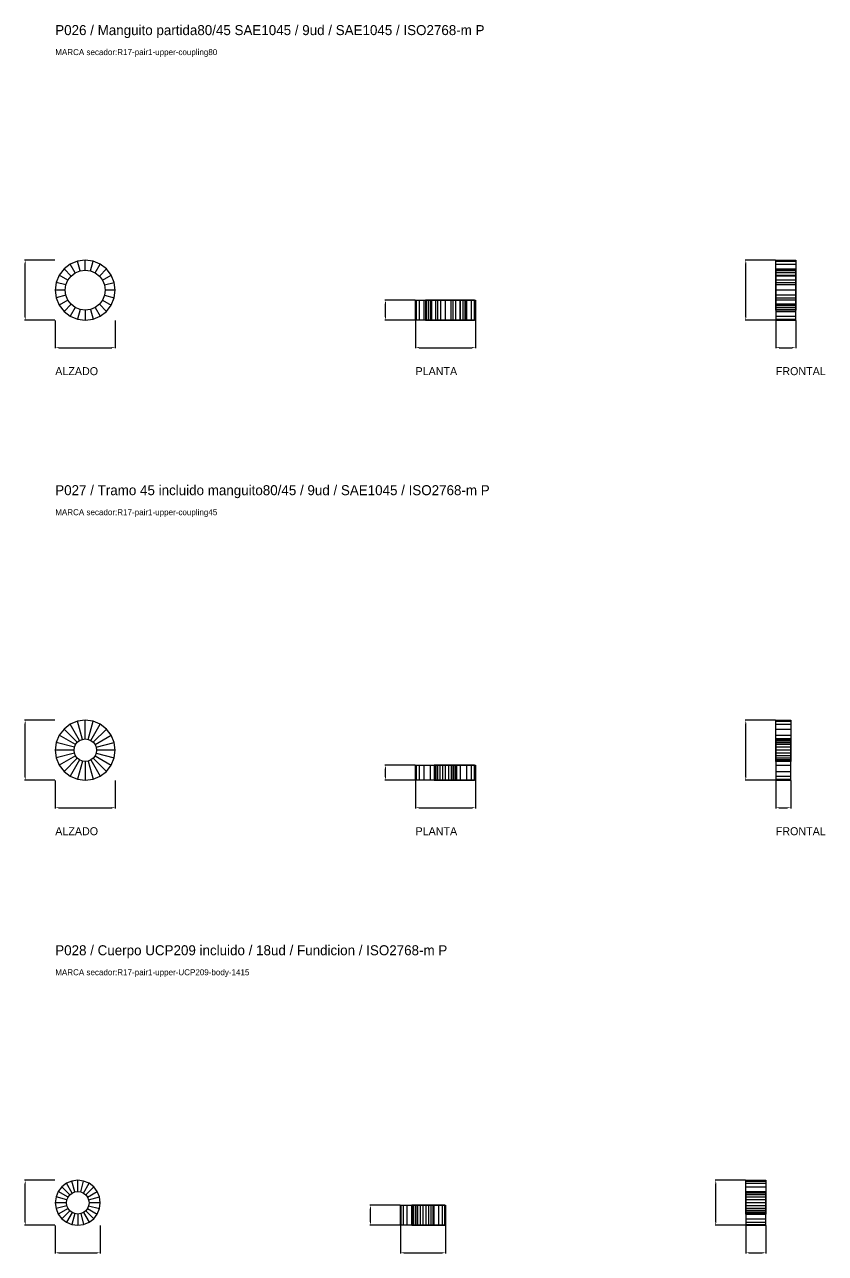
# Model space of a CAD drawing. Header units: millimetres. Extents: x -61 to 13940, y -87340 to 371.
# Drawn here: x -61 to 1539, y -36957 to -34500 of the extents above; entities that cross this region are included whole.
import ezdxf

# ---------------------------------------------------------------- set-up
doc = ezdxf.new("R2010")
doc.units = ezdxf.units.MM
for name, color, linetype in [('R18_COTAS_P', 1, 'Continuous'), ('R18_PIEZAS_P', 3, 'Continuous'), ('R18_TEXTOS', 7, 'Continuous')]:
    doc.layers.add(name, color=color, linetype=linetype)
doc.dimstyles.get("Standard").update_dxf_attribs({"dimtxt": 2.5, "dimasz": 2.5, "dimexe": 1.25, "dimexo": 0.625, "dimtad": 1, "dimcen": 2.5, "dimazin": 3, "dimtfac": 1, "dimtmove": 0, "dimatfit": 3, "dimarcsym": 0})

# ---------------------------------------------------------------- blocks, each defined once
blk = doc.blocks.new('*D157')
at = {"layer": 'Defpoints', "color": 0, "transparency": 16777216}
for p in [(0, -35091), (120, -35091), (120, -35146)]:
    blk.add_point(p, dxfattribs=at)
at = {"layer": 'R18_COTAS_P', "color": 0, "lineweight": -2, "transparency": 16777216}
for p, q in [((0, -35091.6), (0, -35147.2)), ((120, -35091.6), (120, -35147.2)), ((7, -35146), (113, -35146))]:
    blk.add_line(p, q, dxfattribs=at)
at = {"layer": 'R18_COTAS_P', "color": 0, "transparency": 16777216}
for points in [[(7, -35144.8), (7, -35147.1), (0, -35146)], [(113, -35144.8), (113, -35147.1), (120, -35146)]]:
    blk.add_solid(points, dxfattribs=at)
blk = doc.blocks.new('*D158')
at = {"layer": 'Defpoints', "color": 0, "transparency": 16777216}
for p in [(-60, -34971), (0, -34971), (0, -35091)]:
    blk.add_point(p, dxfattribs=at)
at = {"layer": 'R18_COTAS_P', "color": 0, "lineweight": -2, "transparency": 16777216}
for p, q in [((-0.6, -34971), (-61.3, -34971)), ((-60, -35084), (-60, -34978)), ((-0.6, -35091), (-61.3, -35091))]:
    blk.add_line(p, q, dxfattribs=at)
at = {"layer": 'R18_COTAS_P', "color": 0, "transparency": 16777216}
for points in [[(-61.2, -34978), (-58.8, -34978), (-60, -34971)], [(-61.2, -35084), (-58.8, -35084), (-60, -35091)]]:
    blk.add_solid(points, dxfattribs=at)
blk = doc.blocks.new('*D159')
at = {"layer": 'Defpoints', "color": 0, "transparency": 16777216}
for p in [(720, -35091), (840, -35091), (840, -35146)]:
    blk.add_point(p, dxfattribs=at)
at = {"layer": 'R18_COTAS_P', "color": 0, "lineweight": -2, "transparency": 16777216}
for p, q in [((720, -35091.6), (720, -35147.2)), ((840, -35091.6), (840, -35147.2)), ((727, -35146), (833, -35146))]:
    blk.add_line(p, q, dxfattribs=at)
at = {"layer": 'R18_COTAS_P', "color": 0, "transparency": 16777216}
for points in [[(727, -35144.8), (727, -35147.1), (720, -35146)], [(833, -35144.8), (833, -35147.1), (840, -35146)]]:
    blk.add_solid(points, dxfattribs=at)
blk = doc.blocks.new('*D160')
at = {"layer": 'Defpoints', "color": 0, "transparency": 16777216}
for p in [(660, -35051), (720, -35051), (720, -35091)]:
    blk.add_point(p, dxfattribs=at)
at = {"layer": 'R18_COTAS_P', "color": 0, "lineweight": -2, "transparency": 16777216}
for p, q in [((719.4, -35051), (658.8, -35051)), ((660, -35084), (660, -35058)), ((719.4, -35091), (658.8, -35091))]:
    blk.add_line(p, q, dxfattribs=at)
at = {"layer": 'R18_COTAS_P', "color": 0, "transparency": 16777216}
for points in [[(658.8, -35058), (661.2, -35058), (660, -35051)], [(658.8, -35084), (661.2, -35084), (660, -35091)]]:
    blk.add_solid(points, dxfattribs=at)
blk = doc.blocks.new('*D161')
at = {"layer": 'Defpoints', "color": 0, "transparency": 16777216}
for p in [(1440, -35091), (1480, -35091), (1480, -35146)]:
    blk.add_point(p, dxfattribs=at)
at = {"layer": 'R18_COTAS_P', "color": 0, "lineweight": -2, "transparency": 16777216}
for p, q in [((1440, -35091.6), (1440, -35147.2)), ((1480, -35091.6), (1480, -35147.2)), ((1447, -35146), (1473, -35146))]:
    blk.add_line(p, q, dxfattribs=at)
at = {"layer": 'R18_COTAS_P', "color": 0, "transparency": 16777216}
for points in [[(1447, -35144.8), (1447, -35147.1), (1440, -35146)], [(1473, -35144.8), (1473, -35147.1), (1480, -35146)]]:
    blk.add_solid(points, dxfattribs=at)
blk = doc.blocks.new('*D162')
at = {"layer": 'Defpoints', "color": 0, "transparency": 16777216}
for p in [(1380, -34971), (1440, -34971), (1440, -35091)]:
    blk.add_point(p, dxfattribs=at)
at = {"layer": 'R18_COTAS_P', "color": 0, "lineweight": -2, "transparency": 16777216}
for p, q in [((1439.4, -34971), (1378.8, -34971)), ((1380, -35084), (1380, -34978)), ((1439.4, -35091), (1378.8, -35091))]:
    blk.add_line(p, q, dxfattribs=at)
at = {"layer": 'R18_COTAS_P', "color": 0, "transparency": 16777216}
for points in [[(1378.8, -34978), (1381.2, -34978), (1380, -34971)], [(1378.8, -35084), (1381.2, -35084), (1380, -35091)]]:
    blk.add_solid(points, dxfattribs=at)
blk = doc.blocks.new('*D163')
at = {"layer": 'Defpoints', "color": 0, "transparency": 16777216}
for p in [(0, -36011), (120, -36011), (120, -36066)]:
    blk.add_point(p, dxfattribs=at)
at = {"layer": 'R18_COTAS_P', "color": 0, "lineweight": -2, "transparency": 16777216}
for p, q in [((0, -36011.6), (0, -36067.2)), ((120, -36011.6), (120, -36067.2)), ((7, -36066), (113, -36066))]:
    blk.add_line(p, q, dxfattribs=at)
at = {"layer": 'R18_COTAS_P', "color": 0, "transparency": 16777216}
for points in [[(7, -36064.8), (7, -36067.1), (0, -36066)], [(113, -36064.8), (113, -36067.1), (120, -36066)]]:
    blk.add_solid(points, dxfattribs=at)
blk = doc.blocks.new('*D164')
at = {"layer": 'Defpoints', "color": 0, "transparency": 16777216}
for p in [(-60, -35891), (0, -35891), (0, -36011)]:
    blk.add_point(p, dxfattribs=at)
at = {"layer": 'R18_COTAS_P', "color": 0, "lineweight": -2, "transparency": 16777216}
for p, q in [((-0.6, -35891), (-61.3, -35891)), ((-60, -36004), (-60, -35898)), ((-0.6, -36011), (-61.3, -36011))]:
    blk.add_line(p, q, dxfattribs=at)
at = {"layer": 'R18_COTAS_P', "color": 0, "transparency": 16777216}
for points in [[(-61.2, -35898), (-58.8, -35898), (-60, -35891)], [(-61.2, -36004), (-58.8, -36004), (-60, -36011)]]:
    blk.add_solid(points, dxfattribs=at)
blk = doc.blocks.new('*D165')
at = {"layer": 'Defpoints', "color": 0, "transparency": 16777216}
for p in [(720, -36011), (840, -36011), (840, -36066)]:
    blk.add_point(p, dxfattribs=at)
at = {"layer": 'R18_COTAS_P', "color": 0, "lineweight": -2, "transparency": 16777216}
for p, q in [((720, -36011.6), (720, -36067.2)), ((840, -36011.6), (840, -36067.2)), ((727, -36066), (833, -36066))]:
    blk.add_line(p, q, dxfattribs=at)
at = {"layer": 'R18_COTAS_P', "color": 0, "transparency": 16777216}
for points in [[(727, -36064.8), (727, -36067.1), (720, -36066)], [(833, -36064.8), (833, -36067.1), (840, -36066)]]:
    blk.add_solid(points, dxfattribs=at)
blk = doc.blocks.new('*D166')
at = {"layer": 'Defpoints', "color": 0, "transparency": 16777216}
for p in [(660, -35981), (720, -35981), (720, -36011)]:
    blk.add_point(p, dxfattribs=at)
at = {"layer": 'R18_COTAS_P', "color": 0, "lineweight": -2, "transparency": 16777216}
for p, q in [((719.4, -35981), (658.8, -35981)), ((660, -36004), (660, -35988)), ((719.4, -36011), (658.8, -36011))]:
    blk.add_line(p, q, dxfattribs=at)
at = {"layer": 'R18_COTAS_P', "color": 0, "transparency": 16777216}
for points in [[(658.8, -35988), (661.2, -35988), (660, -35981)], [(658.8, -36004), (661.2, -36004), (660, -36011)]]:
    blk.add_solid(points, dxfattribs=at)
blk = doc.blocks.new('*D167')
at = {"layer": 'Defpoints', "color": 0, "transparency": 16777216}
for p in [(1440, -36011), (1470, -36011), (1470, -36066)]:
    blk.add_point(p, dxfattribs=at)
at = {"layer": 'R18_COTAS_P', "color": 0, "lineweight": -2, "transparency": 16777216}
for p, q in [((1440, -36011.6), (1440, -36067.2)), ((1470, -36011.6), (1470, -36067.2)), ((1447, -36066), (1463, -36066))]:
    blk.add_line(p, q, dxfattribs=at)
at = {"layer": 'R18_COTAS_P', "color": 0, "transparency": 16777216}
for points in [[(1447, -36064.8), (1447, -36067.1), (1440, -36066)], [(1463, -36064.8), (1463, -36067.1), (1470, -36066)]]:
    blk.add_solid(points, dxfattribs=at)
blk = doc.blocks.new('*D168')
at = {"layer": 'Defpoints', "color": 0, "transparency": 16777216}
for p in [(1380, -35891), (1440, -35891), (1440, -36011)]:
    blk.add_point(p, dxfattribs=at)
at = {"layer": 'R18_COTAS_P', "color": 0, "lineweight": -2, "transparency": 16777216}
for p, q in [((1439.4, -35891), (1378.8, -35891)), ((1380, -36004), (1380, -35898)), ((1439.4, -36011), (1378.8, -36011))]:
    blk.add_line(p, q, dxfattribs=at)
at = {"layer": 'R18_COTAS_P', "color": 0, "transparency": 16777216}
for points in [[(1378.8, -35898), (1381.2, -35898), (1380, -35891)], [(1378.8, -36004), (1381.2, -36004), (1380, -36011)]]:
    blk.add_solid(points, dxfattribs=at)
blk = doc.blocks.new('*D169')
at = {"layer": 'Defpoints', "color": 0, "transparency": 16777216}
for p in [(0, -36901), (90, -36901), (90, -36956)]:
    blk.add_point(p, dxfattribs=at)
at = {"layer": 'R18_COTAS_P', "color": 0, "lineweight": -2, "transparency": 16777216}
for p, q in [((0, -36901.6), (0, -36957.2)), ((90, -36901.6), (90, -36957.2)), ((7, -36956), (83, -36956))]:
    blk.add_line(p, q, dxfattribs=at)
at = {"layer": 'R18_COTAS_P', "color": 0, "transparency": 16777216}
for points in [[(7, -36954.8), (7, -36957.1), (0, -36956)], [(83, -36954.8), (83, -36957.1), (90, -36956)]]:
    blk.add_solid(points, dxfattribs=at)
blk = doc.blocks.new('*D170')
at = {"layer": 'Defpoints', "color": 0, "transparency": 16777216}
for p in [(-60, -36811), (0, -36811), (0, -36901)]:
    blk.add_point(p, dxfattribs=at)
at = {"layer": 'R18_COTAS_P', "color": 0, "lineweight": -2, "transparency": 16777216}
for p, q in [((-0.6, -36811), (-61.3, -36811)), ((-60, -36894), (-60, -36818)), ((-0.6, -36901), (-61.3, -36901))]:
    blk.add_line(p, q, dxfattribs=at)
at = {"layer": 'R18_COTAS_P', "color": 0, "transparency": 16777216}
for points in [[(-61.2, -36818), (-58.8, -36818), (-60, -36811)], [(-61.2, -36894), (-58.8, -36894), (-60, -36901)]]:
    blk.add_solid(points, dxfattribs=at)
blk = doc.blocks.new('*D171')
at = {"layer": 'Defpoints', "color": 0, "transparency": 16777216}
for p in [(690, -36901), (780, -36901), (780, -36956)]:
    blk.add_point(p, dxfattribs=at)
at = {"layer": 'R18_COTAS_P', "color": 0, "lineweight": -2, "transparency": 16777216}
for p, q in [((690, -36901.6), (690, -36957.2)), ((780, -36901.6), (780, -36957.2)), ((697, -36956), (773, -36956))]:
    blk.add_line(p, q, dxfattribs=at)
at = {"layer": 'R18_COTAS_P', "color": 0, "transparency": 16777216}
for points in [[(697, -36954.8), (697, -36957.1), (690, -36956)], [(773, -36954.8), (773, -36957.1), (780, -36956)]]:
    blk.add_solid(points, dxfattribs=at)
blk = doc.blocks.new('*D172')
at = {"layer": 'Defpoints', "color": 0, "transparency": 16777216}
for p in [(630, -36861), (690, -36861), (690, -36901)]:
    blk.add_point(p, dxfattribs=at)
at = {"layer": 'R18_COTAS_P', "color": 0, "lineweight": -2, "transparency": 16777216}
for p, q in [((689.4, -36861), (628.8, -36861)), ((630, -36894), (630, -36868)), ((689.4, -36901), (628.8, -36901))]:
    blk.add_line(p, q, dxfattribs=at)
at = {"layer": 'R18_COTAS_P', "color": 0, "transparency": 16777216}
for points in [[(628.8, -36868), (631.2, -36868), (630, -36861)], [(628.8, -36894), (631.2, -36894), (630, -36901)]]:
    blk.add_solid(points, dxfattribs=at)
blk = doc.blocks.new('*D173')
at = {"layer": 'Defpoints', "color": 0, "transparency": 16777216}
for p in [(1380, -36901), (1420, -36901), (1420, -36956)]:
    blk.add_point(p, dxfattribs=at)
at = {"layer": 'R18_COTAS_P', "color": 0, "lineweight": -2, "transparency": 16777216}
for p, q in [((1380, -36901.6), (1380, -36957.2)), ((1420, -36901.6), (1420, -36957.2)), ((1387, -36956), (1413, -36956))]:
    blk.add_line(p, q, dxfattribs=at)
at = {"layer": 'R18_COTAS_P', "color": 0, "transparency": 16777216}
for points in [[(1387, -36954.8), (1387, -36957.1), (1380, -36956)], [(1413, -36954.8), (1413, -36957.1), (1420, -36956)]]:
    blk.add_solid(points, dxfattribs=at)
blk = doc.blocks.new('*D174')
at = {"layer": 'Defpoints', "color": 0, "transparency": 16777216}
for p in [(1320, -36811), (1380, -36811), (1380, -36901)]:
    blk.add_point(p, dxfattribs=at)
at = {"layer": 'R18_COTAS_P', "color": 0, "lineweight": -2, "transparency": 16777216}
for p, q in [((1379.4, -36811), (1318.8, -36811)), ((1320, -36894), (1320, -36818)), ((1379.4, -36901), (1318.8, -36901))]:
    blk.add_line(p, q, dxfattribs=at)
at = {"layer": 'R18_COTAS_P', "color": 0, "transparency": 16777216}
for points in [[(1318.8, -36818), (1321.2, -36818), (1320, -36811)], [(1318.8, -36894), (1321.2, -36894), (1320, -36901)]]:
    blk.add_solid(points, dxfattribs=at)

msp = doc.modelspace()

# ---------------------------------------------------------------- linework, layer by layer
at = {"layer": 'R18_PIEZAS_P'}
for p, q in [((17.574, -34988.54), (8.038, -35000.967)), ((30, -34979.005), (17.574, -34988.54)), ((31.716, -35002.682), (17.574, -34988.54)), ((44.471, -34973.011), (30, -34979.005)), ((40, -34996.326), (30, -34979.005)), ((60, -34970.967), (44.471, -34973.011)), ((49.647, -34992.33), (44.471, -34973.011)), ((49.647, -34992.33), (60, -34990.967)), ((75.529, -34973.011), (60, -34970.967)), ((60, -34990.967), (60, -34970.967)), ((60, -34990.967), (70.353, -34992.33)), ((70.353, -34992.33), (75.529, -34973.011)), ((90, -34979.005), (75.529, -34973.011)), ((80, -34996.326), (90, -34979.005)), ((88.284, -35002.682), (102.426, -34988.54)), ((102.426, -34988.54), (90, -34979.005)), ((111.962, -35000.967), (102.426, -34988.54)), ((1440, -34973.011), (1440, -34970.967)), ((1440, -34970.967), (1480, -34970.967)), ((1440, -34990.967), (1440, -34970.967)), ((1440, -34979.005), (1440, -34973.011)), ((1440, -34973.011), (1480, -34973.011)), ((1440, -34992.33), (1440, -34973.011)), ((1440, -34988.54), (1440, -34979.005)), ((1440, -34979.005), (1480, -34979.005)), ((1440, -34996.326), (1440, -34979.005)), ((1440, -35000.967), (1440, -34988.54)), ((1440, -34988.54), (1480, -34988.54)), ((1440, -35002.682), (1440, -34988.54)), ((1440, -34990.967), (1440, -34992.33)), ((1480, -34990.967), (1440, -34990.967)), ((1480, -34970.967), (1480, -34973.011)), ((1480, -34970.967), (1480, -34990.967)), ((1480, -34973.011), (1480, -34979.005)), ((1480, -34973.011), (1480, -34992.33)), ((1480, -34979.005), (1480, -34988.54)), ((1480, -34979.005), (1480, -34996.326)), ((1480, -34988.54), (1480, -35000.967)), ((1480, -34988.54), (1480, -35002.682)), ((1480, -34992.33), (1480, -34990.967)), ((2.044, -35015.437), (0, -35030.967)), ((8.038, -35000.967), (2.044, -35015.437)), ((21.363, -35020.614), (2.044, -35015.437)), ((25.359, -35010.967), (8.038, -35000.967)), ((21.363, -35020.614), (25.359, -35010.967)), ((25.359, -35010.967), (31.716, -35002.682)), ((31.716, -35002.682), (40, -34996.326)), ((40, -34996.326), (49.647, -34992.33)), ((70.353, -34992.33), (80, -34996.326)), ((80, -34996.326), (88.284, -35002.682)), ((88.284, -35002.682), (94.641, -35010.967)), ((94.641, -35010.967), (111.962, -35000.967)), ((94.641, -35010.967), (98.637, -35020.614)), ((98.637, -35020.614), (117.956, -35015.437)), ((117.956, -35015.437), (111.962, -35000.967)), ((120, -35030.967), (117.956, -35015.437)), ((1440, -34992.33), (1440, -34996.326)), ((1480, -34992.33), (1440, -34992.33)), ((1440, -34996.326), (1440, -35002.682)), ((1480, -34996.326), (1440, -34996.326)), ((1440, -35015.437), (1440, -35000.967)), ((1440, -35000.967), (1480, -35000.967)), ((1440, -35010.967), (1440, -35000.967)), ((1440, -35002.682), (1440, -35010.967)), ((1480, -35002.682), (1440, -35002.682)), ((1440, -35010.967), (1440, -35020.614)), ((1480, -35010.967), (1440, -35010.967)), ((1440, -35030.967), (1440, -35015.437)), ((1440, -35015.437), (1480, -35015.437)), ((1440, -35020.614), (1440, -35015.437)), ((1480, -34996.326), (1480, -34992.33)), ((1480, -35002.682), (1480, -34996.326)), ((1480, -35000.967), (1480, -35015.437)), ((1480, -35000.967), (1480, -35010.967)), ((1480, -35010.967), (1480, -35002.682)), ((1480, -35020.614), (1480, -35010.967)), ((1480, -35015.437), (1480, -35030.967)), ((1480, -35015.437), (1480, -35020.614)), ((20, -35030.967), (0, -35030.967)), ((0, -35030.967), (2.044, -35046.496)), ((20, -35030.967), (21.363, -35020.614)), ((21.363, -35041.319), (20, -35030.967)), ((98.637, -35020.614), (100, -35030.967)), ((100, -35030.967), (98.637, -35041.319)), ((120, -35030.967), (100, -35030.967)), ((117.956, -35046.496), (120, -35030.967)), ((1440, -35020.614), (1440, -35030.967)), ((1480, -35020.614), (1440, -35020.614)), ((1480, -35030.967), (1440, -35030.967)), ((1440, -35030.967), (1440, -35046.496)), ((1440, -35041.319), (1440, -35030.967)), ((1480, -35030.967), (1480, -35020.614)), ((1480, -35046.496), (1480, -35030.967)), ((1480, -35030.967), (1480, -35041.319)), ((21.363, -35041.319), (2.044, -35046.496)), ((2.044, -35046.496), (8.038, -35060.967)), ((25.359, -35050.967), (8.038, -35060.967)), ((8.038, -35060.967), (17.574, -35073.393)), ((31.716, -35059.251), (17.574, -35073.393)), ((25.359, -35050.967), (21.363, -35041.319)), ((31.716, -35059.251), (25.359, -35050.967)), ((40, -35065.608), (30, -35082.928)), ((40, -35065.608), (31.716, -35059.251)), ((49.647, -35069.604), (40, -35065.608)), ((80, -35065.608), (70.353, -35069.604)), ((88.284, -35059.251), (80, -35065.608)), ((80, -35065.608), (90, -35082.928)), ((94.641, -35050.967), (88.284, -35059.251)), ((88.284, -35059.251), (102.426, -35073.393)), ((98.637, -35041.319), (94.641, -35050.967)), ((94.641, -35050.967), (111.962, -35060.967)), ((98.637, -35041.319), (117.956, -35046.496)), ((102.426, -35073.393), (111.962, -35060.967)), ((111.962, -35060.967), (117.956, -35046.496)), ((720, -35090.967), (720, -35050.967)), ((720, -35050.967), (722.044, -35050.967)), ((720, -35050.967), (740, -35050.967)), ((722.044, -35090.967), (722.044, -35050.967)), ((722.044, -35050.967), (728.038, -35050.967)), ((722.044, -35050.967), (741.363, -35050.967)), ((728.038, -35090.967), (728.038, -35050.967)), ((728.038, -35050.967), (737.574, -35050.967)), ((728.038, -35050.967), (745.359, -35050.967)), ((737.574, -35090.967), (737.574, -35050.967)), ((737.574, -35050.967), (750, -35050.967)), ((737.574, -35050.967), (751.716, -35050.967)), ((741.363, -35050.967), (740, -35050.967)), ((740, -35050.967), (740, -35090.967)), ((745.359, -35050.967), (741.363, -35050.967)), ((741.363, -35050.967), (741.363, -35090.967)), ((751.716, -35050.967), (745.359, -35050.967)), ((745.359, -35050.967), (745.359, -35090.967)), ((750, -35090.967), (750, -35050.967)), ((750, -35050.967), (764.471, -35050.967)), ((750, -35050.967), (760, -35050.967)), ((760, -35050.967), (751.716, -35050.967)), ((751.716, -35050.967), (751.716, -35090.967)), ((769.647, -35050.967), (760, -35050.967)), ((760, -35050.967), (760, -35090.967)), ((764.471, -35090.967), (764.471, -35050.967)), ((764.471, -35050.967), (780, -35050.967)), ((764.471, -35050.967), (769.647, -35050.967)), ((780, -35050.967), (769.647, -35050.967)), ((769.647, -35050.967), (769.647, -35090.967)), ((780, -35090.967), (780, -35050.967)), ((780, -35050.967), (795.529, -35050.967)), ((790.353, -35050.967), (780, -35050.967)), ((800, -35050.967), (790.353, -35050.967)), ((790.353, -35050.967), (790.353, -35090.967)), ((795.529, -35050.967), (790.353, -35050.967)), ((795.529, -35090.967), (795.529, -35050.967)), ((795.529, -35050.967), (810, -35050.967)), ((808.284, -35050.967), (800, -35050.967)), ((800, -35050.967), (800, -35090.967)), ((810, -35050.967), (800, -35050.967)), ((814.641, -35050.967), (808.284, -35050.967)), ((808.284, -35050.967), (808.284, -35090.967)), ((822.426, -35050.967), (808.284, -35050.967)), ((810, -35090.967), (810, -35050.967)), ((810, -35050.967), (822.426, -35050.967)), ((818.637, -35050.967), (814.641, -35050.967)), ((814.641, -35050.967), (814.641, -35090.967)), ((831.962, -35050.967), (814.641, -35050.967)), ((820, -35050.967), (818.637, -35050.967)), ((818.637, -35050.967), (818.637, -35090.967)), ((837.956, -35050.967), (818.637, -35050.967)), ((820, -35090.967), (820, -35050.967)), ((820, -35050.967), (840, -35050.967)), ((822.426, -35090.967), (822.426, -35050.967)), ((822.426, -35050.967), (831.962, -35050.967)), ((831.962, -35090.967), (831.962, -35050.967)), ((831.962, -35050.967), (837.956, -35050.967)), ((837.956, -35090.967), (837.956, -35050.967)), ((837.956, -35050.967), (840, -35050.967)), ((840, -35050.967), (840, -35090.967)), ((1480, -35041.319), (1440, -35041.319)), ((1440, -35041.319), (1440, -35046.496)), ((1440, -35050.967), (1440, -35041.319)), ((1440, -35046.496), (1480, -35046.496)), ((1440, -35046.496), (1440, -35060.967)), ((1480, -35050.967), (1440, -35050.967)), ((1440, -35050.967), (1440, -35060.967)), ((1440, -35059.251), (1440, -35050.967)), ((1480, -35059.251), (1440, -35059.251)), ((1440, -35059.251), (1440, -35073.393)), ((1440, -35065.608), (1440, -35059.251)), ((1440, -35060.967), (1480, -35060.967)), ((1440, -35060.967), (1440, -35073.393)), ((1480, -35065.608), (1440, -35065.608)), ((1440, -35065.608), (1440, -35082.928)), ((1440, -35069.604), (1440, -35065.608)), ((1480, -35046.496), (1480, -35041.319)), ((1480, -35041.319), (1480, -35050.967)), ((1480, -35060.967), (1480, -35046.496)), ((1480, -35060.967), (1480, -35050.967)), ((1480, -35050.967), (1480, -35059.251)), ((1480, -35073.393), (1480, -35059.251)), ((1480, -35059.251), (1480, -35065.608)), ((1480, -35073.393), (1480, -35060.967)), ((1480, -35082.928), (1480, -35065.608)), ((1480, -35065.608), (1480, -35069.604)), ((17.574, -35073.393), (30, -35082.928)), ((30, -35082.928), (44.471, -35088.922)), ((49.647, -35069.604), (44.471, -35088.922)), ((44.471, -35088.922), (60, -35090.967)), ((60, -35070.967), (49.647, -35069.604)), ((70.353, -35069.604), (60, -35070.967)), ((60, -35070.967), (60, -35090.967)), ((60, -35090.967), (75.529, -35088.922)), ((70.353, -35069.604), (75.529, -35088.922)), ((75.529, -35088.922), (90, -35082.928)), ((90, -35082.928), (102.426, -35073.393)), ((1480, -35069.604), (1440, -35069.604)), ((1440, -35069.604), (1440, -35088.922)), ((1440, -35070.967), (1440, -35069.604)), ((1480, -35070.967), (1440, -35070.967)), ((1440, -35070.967), (1440, -35090.967)), ((1440, -35073.393), (1480, -35073.393)), ((1440, -35073.393), (1440, -35082.928)), ((1440, -35082.928), (1480, -35082.928)), ((1440, -35082.928), (1440, -35088.922)), ((1440, -35088.922), (1480, -35088.922)), ((1440, -35088.922), (1440, -35090.967)), ((1480, -35088.922), (1480, -35069.604)), ((1480, -35069.604), (1480, -35070.967)), ((1480, -35090.967), (1480, -35070.967)), ((1480, -35082.928), (1480, -35073.393)), ((1480, -35088.922), (1480, -35082.928)), ((1480, -35090.967), (1480, -35088.922)), ((722.044, -35090.967), (720, -35090.967)), ((740, -35090.967), (720, -35090.967)), ((728.038, -35090.967), (722.044, -35090.967)), ((741.363, -35090.967), (722.044, -35090.967)), ((737.574, -35090.967), (728.038, -35090.967)), ((745.359, -35090.967), (728.038, -35090.967)), ((750, -35090.967), (737.574, -35090.967)), ((751.716, -35090.967), (737.574, -35090.967)), ((740, -35090.967), (741.363, -35090.967)), ((741.363, -35090.967), (745.359, -35090.967)), ((745.359, -35090.967), (751.716, -35090.967)), ((764.471, -35090.967), (750, -35090.967)), ((760, -35090.967), (750, -35090.967)), ((751.716, -35090.967), (760, -35090.967)), ((760, -35090.967), (769.647, -35090.967)), ((780, -35090.967), (764.471, -35090.967)), ((769.647, -35090.967), (764.471, -35090.967)), ((769.647, -35090.967), (780, -35090.967)), ((795.529, -35090.967), (780, -35090.967)), ((780, -35090.967), (790.353, -35090.967)), ((790.353, -35090.967), (800, -35090.967)), ((790.353, -35090.967), (795.529, -35090.967)), ((810, -35090.967), (795.529, -35090.967)), ((800, -35090.967), (808.284, -35090.967)), ((800, -35090.967), (810, -35090.967)), ((808.284, -35090.967), (814.641, -35090.967)), ((808.284, -35090.967), (822.426, -35090.967)), ((822.426, -35090.967), (810, -35090.967)), ((814.641, -35090.967), (818.637, -35090.967)), ((814.641, -35090.967), (831.962, -35090.967)), ((818.637, -35090.967), (820, -35090.967)), ((818.637, -35090.967), (837.956, -35090.967)), ((840, -35090.967), (820, -35090.967)), ((831.962, -35090.967), (822.426, -35090.967)), ((837.956, -35090.967), (831.962, -35090.967)), ((840, -35090.967), (837.956, -35090.967)), ((1440, -35090.967), (1480, -35090.967)), ((30, -35899.005), (17.574, -35908.54)), ((44.471, -35893.011), (30, -35899.005)), ((48.75, -35931.481), (30, -35899.005)), ((60, -35890.967), (44.471, -35893.011)), ((54.177, -35929.233), (44.471, -35893.011)), ((75.529, -35893.011), (60, -35890.967)), ((60, -35928.467), (60, -35890.967)), ((65.823, -35929.233), (75.529, -35893.011)), ((71.25, -35931.481), (90, -35899.005)), ((90, -35899.005), (75.529, -35893.011)), ((102.426, -35908.54), (90, -35899.005)), ((1440, -35893.011), (1440, -35890.967)), ((1440, -35890.967), (1470, -35890.967)), ((1440, -35928.467), (1440, -35890.967)), ((1440, -35899.005), (1440, -35893.011)), ((1440, -35893.011), (1470, -35893.011)), ((1440, -35929.233), (1440, -35893.011)), ((1440, -35908.54), (1440, -35899.005)), ((1440, -35899.005), (1470, -35899.005)), ((1440, -35931.481), (1440, -35899.005)), ((1470, -35890.967), (1470, -35893.011)), ((1470, -35890.967), (1470, -35928.467)), ((1470, -35893.011), (1470, -35899.005)), ((1470, -35893.011), (1470, -35929.233)), ((1470, -35899.005), (1470, -35908.54)), ((1470, -35899.005), (1470, -35931.481)), ((8.038, -35920.967), (2.044, -35935.437)), ((17.574, -35908.54), (8.038, -35920.967)), ((40.514, -35939.717), (8.038, -35920.967)), ((44.09, -35935.057), (17.574, -35908.54)), ((75.91, -35935.057), (102.426, -35908.54)), ((79.486, -35939.717), (111.962, -35920.967)), ((111.962, -35920.967), (102.426, -35908.54)), ((117.956, -35935.437), (111.962, -35920.967)), ((1440, -35920.967), (1440, -35908.54)), ((1440, -35908.54), (1470, -35908.54)), ((1440, -35935.057), (1440, -35908.54)), ((1440, -35935.437), (1440, -35920.967)), ((1440, -35920.967), (1470, -35920.967)), ((1440, -35939.717), (1440, -35920.967)), ((1470, -35908.54), (1470, -35920.967)), ((1470, -35908.54), (1470, -35935.057)), ((1470, -35920.967), (1470, -35935.437)), ((1470, -35920.967), (1470, -35939.717)), ((2.044, -35935.437), (0, -35950.967)), ((38.267, -35945.143), (2.044, -35935.437)), ((37.5, -35950.967), (38.267, -35945.143)), ((38.267, -35945.143), (40.514, -35939.717)), ((40.514, -35939.717), (44.09, -35935.057)), ((44.09, -35935.057), (48.75, -35931.481)), ((48.75, -35931.481), (54.177, -35929.233)), ((54.177, -35929.233), (60, -35928.467)), ((60, -35928.467), (65.823, -35929.233)), ((65.823, -35929.233), (71.25, -35931.481)), ((71.25, -35931.481), (75.91, -35935.057)), ((75.91, -35935.057), (79.486, -35939.717)), ((79.486, -35939.717), (81.733, -35945.143)), ((81.733, -35945.143), (117.956, -35935.437)), ((81.733, -35945.143), (82.5, -35950.967)), ((120, -35950.967), (117.956, -35935.437)), ((1440, -35928.467), (1440, -35929.233)), ((1470, -35928.467), (1440, -35928.467)), ((1440, -35929.233), (1440, -35931.481)), ((1470, -35929.233), (1440, -35929.233)), ((1440, -35931.481), (1440, -35935.057)), ((1470, -35931.481), (1440, -35931.481)), ((1440, -35935.057), (1440, -35939.717)), ((1470, -35935.057), (1440, -35935.057)), ((1440, -35950.967), (1440, -35935.437)), ((1440, -35935.437), (1470, -35935.437)), ((1440, -35945.143), (1440, -35935.437)), ((1440, -35939.717), (1440, -35945.143)), ((1470, -35939.717), (1440, -35939.717)), ((1440, -35945.143), (1440, -35950.967)), ((1470, -35945.143), (1440, -35945.143)), ((1470, -35929.233), (1470, -35928.467)), ((1470, -35931.481), (1470, -35929.233)), ((1470, -35935.057), (1470, -35931.481)), ((1470, -35939.717), (1470, -35935.057)), ((1470, -35935.437), (1470, -35950.967)), ((1470, -35935.437), (1470, -35945.143)), ((1470, -35945.143), (1470, -35939.717)), ((1470, -35950.967), (1470, -35945.143)), ((37.5, -35950.967), (0, -35950.967)), ((0, -35950.967), (2.044, -35966.496)), ((38.267, -35956.79), (2.044, -35966.496)), ((2.044, -35966.496), (8.038, -35980.967)), ((40.514, -35962.217), (8.038, -35980.967)), ((44.09, -35966.877), (17.574, -35993.393)), ((48.75, -35970.452), (30, -36002.928)), ((38.267, -35956.79), (37.5, -35950.967)), ((40.514, -35962.217), (38.267, -35956.79)), ((44.09, -35966.877), (40.514, -35962.217)), ((48.75, -35970.452), (44.09, -35966.877)), ((54.177, -35972.7), (44.471, -36008.922)), ((54.177, -35972.7), (48.75, -35970.452)), ((60, -35973.467), (54.177, -35972.7)), ((65.823, -35972.7), (60, -35973.467)), ((60, -35973.467), (60, -36010.967)), ((71.25, -35970.452), (65.823, -35972.7)), ((65.823, -35972.7), (75.529, -36008.922)), ((75.91, -35966.877), (71.25, -35970.452)), ((71.25, -35970.452), (90, -36002.928)), ((79.486, -35962.217), (75.91, -35966.877)), ((75.91, -35966.877), (102.426, -35993.393)), ((81.733, -35956.79), (79.486, -35962.217)), ((79.486, -35962.217), (111.962, -35980.967)), ((82.5, -35950.967), (81.733, -35956.79)), ((81.733, -35956.79), (117.956, -35966.496)), ((120, -35950.967), (82.5, -35950.967)), ((111.962, -35980.967), (117.956, -35966.496)), ((117.956, -35966.496), (120, -35950.967)), ((1470, -35950.967), (1440, -35950.967)), ((1440, -35950.967), (1440, -35966.496)), ((1440, -35956.79), (1440, -35950.967)), ((1470, -35956.79), (1440, -35956.79)), ((1440, -35956.79), (1440, -35966.496)), ((1440, -35962.217), (1440, -35956.79)), ((1470, -35962.217), (1440, -35962.217)), ((1440, -35962.217), (1440, -35980.967)), ((1440, -35966.877), (1440, -35962.217)), ((1440, -35966.496), (1470, -35966.496)), ((1440, -35966.496), (1440, -35980.967)), ((1470, -35966.877), (1440, -35966.877)), ((1440, -35966.877), (1440, -35993.393)), ((1440, -35970.452), (1440, -35966.877)), ((1470, -35970.452), (1440, -35970.452)), ((1440, -35970.452), (1440, -36002.928)), ((1440, -35972.7), (1440, -35970.452)), ((1470, -35972.7), (1440, -35972.7)), ((1440, -35972.7), (1440, -36008.922)), ((1440, -35973.467), (1440, -35972.7)), ((1470, -35973.467), (1440, -35973.467)), ((1440, -35973.467), (1440, -36010.967)), ((1470, -35966.496), (1470, -35950.967)), ((1470, -35950.967), (1470, -35956.79)), ((1470, -35966.496), (1470, -35956.79)), ((1470, -35956.79), (1470, -35962.217)), ((1470, -35980.967), (1470, -35962.217)), ((1470, -35962.217), (1470, -35966.877)), ((1470, -35980.967), (1470, -35966.496)), ((1470, -35993.393), (1470, -35966.877)), ((1470, -35966.877), (1470, -35970.452)), ((1470, -36002.928), (1470, -35970.452)), ((1470, -35970.452), (1470, -35972.7)), ((1470, -36008.922), (1470, -35972.7)), ((1470, -35972.7), (1470, -35973.467)), ((1470, -36010.967), (1470, -35973.467)), ((8.038, -35980.967), (17.574, -35993.393)), ((17.574, -35993.393), (30, -36002.928)), ((90, -36002.928), (102.426, -35993.393)), ((102.426, -35993.393), (111.962, -35980.967)), ((720, -36010.967), (720, -35980.967)), ((720, -35980.967), (722.044, -35980.967)), ((720, -35980.967), (757.5, -35980.967)), ((722.044, -36010.967), (722.044, -35980.967)), ((722.044, -35980.967), (728.038, -35980.967)), ((722.044, -35980.967), (758.267, -35980.967)), ((728.038, -36010.967), (728.038, -35980.967)), ((728.038, -35980.967), (737.574, -35980.967)), ((728.038, -35980.967), (760.514, -35980.967)), ((737.574, -36010.967), (737.574, -35980.967)), ((737.574, -35980.967), (750, -35980.967)), ((737.574, -35980.967), (764.09, -35980.967)), ((750, -36010.967), (750, -35980.967)), ((750, -35980.967), (764.471, -35980.967)), ((750, -35980.967), (768.75, -35980.967)), ((758.267, -35980.967), (757.5, -35980.967)), ((757.5, -35980.967), (757.5, -36010.967)), ((760.514, -35980.967), (758.267, -35980.967)), ((758.267, -35980.967), (758.267, -36010.967)), ((764.09, -35980.967), (760.514, -35980.967)), ((760.514, -35980.967), (760.514, -36010.967)), ((768.75, -35980.967), (764.09, -35980.967)), ((764.09, -35980.967), (764.09, -36010.967)), ((764.471, -36010.967), (764.471, -35980.967)), ((764.471, -35980.967), (780, -35980.967)), ((764.471, -35980.967), (774.177, -35980.967)), ((774.177, -35980.967), (768.75, -35980.967)), ((768.75, -35980.967), (768.75, -36010.967)), ((780, -35980.967), (774.177, -35980.967)), ((774.177, -35980.967), (774.177, -36010.967)), ((780, -36010.967), (780, -35980.967)), ((780, -35980.967), (795.529, -35980.967)), ((785.823, -35980.967), (780, -35980.967)), ((791.25, -35980.967), (785.823, -35980.967)), ((785.823, -35980.967), (785.823, -36010.967)), ((795.529, -35980.967), (785.823, -35980.967)), ((795.91, -35980.967), (791.25, -35980.967)), ((791.25, -35980.967), (791.25, -36010.967)), ((810, -35980.967), (791.25, -35980.967)), ((795.529, -36010.967), (795.529, -35980.967)), ((795.529, -35980.967), (810, -35980.967)), ((799.486, -35980.967), (795.91, -35980.967)), ((795.91, -35980.967), (795.91, -36010.967)), ((822.426, -35980.967), (795.91, -35980.967)), ((801.733, -35980.967), (799.486, -35980.967)), ((799.486, -35980.967), (799.486, -36010.967)), ((831.962, -35980.967), (799.486, -35980.967)), ((802.5, -35980.967), (801.733, -35980.967)), ((801.733, -35980.967), (801.733, -36010.967)), ((837.956, -35980.967), (801.733, -35980.967)), ((802.5, -36010.967), (802.5, -35980.967)), ((802.5, -35980.967), (840, -35980.967)), ((810, -36010.967), (810, -35980.967)), ((810, -35980.967), (822.426, -35980.967)), ((822.426, -36010.967), (822.426, -35980.967)), ((822.426, -35980.967), (831.962, -35980.967)), ((831.962, -36010.967), (831.962, -35980.967)), ((831.962, -35980.967), (837.956, -35980.967)), ((837.956, -36010.967), (837.956, -35980.967)), ((837.956, -35980.967), (840, -35980.967)), ((840, -35980.967), (840, -36010.967)), ((1440, -35980.967), (1470, -35980.967)), ((1440, -35980.967), (1440, -35993.393)), ((1440, -35993.393), (1470, -35993.393)), ((1440, -35993.393), (1440, -36002.928)), ((1470, -35993.393), (1470, -35980.967)), ((1470, -36002.928), (1470, -35993.393)), ((30, -36002.928), (44.471, -36008.922)), ((44.471, -36008.922), (60, -36010.967)), ((60, -36010.967), (75.529, -36008.922)), ((75.529, -36008.922), (90, -36002.928)), ((722.044, -36010.967), (720, -36010.967)), ((757.5, -36010.967), (720, -36010.967)), ((728.038, -36010.967), (722.044, -36010.967)), ((758.267, -36010.967), (722.044, -36010.967)), ((737.574, -36010.967), (728.038, -36010.967)), ((760.514, -36010.967), (728.038, -36010.967)), ((750, -36010.967), (737.574, -36010.967)), ((764.09, -36010.967), (737.574, -36010.967)), ((764.471, -36010.967), (750, -36010.967)), ((768.75, -36010.967), (750, -36010.967)), ((757.5, -36010.967), (758.267, -36010.967)), ((758.267, -36010.967), (760.514, -36010.967)), ((760.514, -36010.967), (764.09, -36010.967)), ((764.09, -36010.967), (768.75, -36010.967)), ((780, -36010.967), (764.471, -36010.967)), ((774.177, -36010.967), (764.471, -36010.967)), ((768.75, -36010.967), (774.177, -36010.967)), ((774.177, -36010.967), (780, -36010.967)), ((795.529, -36010.967), (780, -36010.967)), ((780, -36010.967), (785.823, -36010.967)), ((785.823, -36010.967), (791.25, -36010.967)), ((785.823, -36010.967), (795.529, -36010.967)), ((791.25, -36010.967), (795.91, -36010.967)), ((791.25, -36010.967), (810, -36010.967)), ((810, -36010.967), (795.529, -36010.967)), ((795.91, -36010.967), (799.486, -36010.967)), ((795.91, -36010.967), (822.426, -36010.967)), ((799.486, -36010.967), (801.733, -36010.967)), ((799.486, -36010.967), (831.962, -36010.967)), ((801.733, -36010.967), (802.5, -36010.967)), ((801.733, -36010.967), (837.956, -36010.967)), ((840, -36010.967), (802.5, -36010.967)), ((822.426, -36010.967), (810, -36010.967)), ((831.962, -36010.967), (822.426, -36010.967)), ((837.956, -36010.967), (831.962, -36010.967)), ((840, -36010.967), (837.956, -36010.967)), ((1440, -36002.928), (1470, -36002.928)), ((1440, -36002.928), (1440, -36008.922)), ((1440, -36008.922), (1470, -36008.922)), ((1440, -36008.922), (1440, -36010.967)), ((1440, -36010.967), (1470, -36010.967)), ((1470, -36008.922), (1470, -36002.928)), ((1470, -36010.967), (1470, -36008.922)), ((6.029, -36833.467), (1.533, -36844.32)), ((13.18, -36824.147), (6.029, -36833.467)), ((25.514, -36844.717), (6.029, -36833.467)), ((22.5, -36816.995), (13.18, -36824.147)), ((29.09, -36840.057), (13.18, -36824.147)), ((33.353, -36812.5), (22.5, -36816.995)), ((33.75, -36836.481), (22.5, -36816.995)), ((45, -36810.967), (33.353, -36812.5)), ((39.177, -36834.233), (33.353, -36812.5)), ((33.75, -36836.481), (39.177, -36834.233)), ((39.177, -36834.233), (45, -36833.467)), ((56.647, -36812.5), (45, -36810.967)), ((45, -36833.467), (45, -36810.967)), ((45, -36833.467), (50.823, -36834.233)), ((50.823, -36834.233), (56.647, -36812.5)), ((50.823, -36834.233), (56.25, -36836.481)), ((56.25, -36836.481), (67.5, -36816.995)), ((67.5, -36816.995), (56.647, -36812.5)), ((60.91, -36840.057), (76.82, -36824.147)), ((64.486, -36844.717), (83.971, -36833.467)), ((76.82, -36824.147), (67.5, -36816.995)), ((83.971, -36833.467), (76.82, -36824.147)), ((88.467, -36844.32), (83.971, -36833.467)), ((1380, -36812.5), (1380, -36810.967)), ((1380, -36810.967), (1420, -36810.967)), ((1380, -36833.467), (1380, -36810.967)), ((1380, -36816.995), (1380, -36812.5)), ((1380, -36812.5), (1420, -36812.5)), ((1380, -36834.233), (1380, -36812.5)), ((1380, -36824.147), (1380, -36816.995)), ((1380, -36816.995), (1420, -36816.995)), ((1380, -36836.481), (1380, -36816.995)), ((1380, -36833.467), (1380, -36824.147)), ((1380, -36824.147), (1420, -36824.147)), ((1380, -36840.057), (1380, -36824.147)), ((1380, -36844.32), (1380, -36833.467)), ((1380, -36833.467), (1420, -36833.467)), ((1380, -36844.717), (1380, -36833.467)), ((1380, -36833.467), (1380, -36834.233)), ((1380, -36834.233), (1380, -36836.481)), ((1420, -36834.233), (1380, -36834.233)), ((1420, -36810.967), (1420, -36812.5)), ((1420, -36810.967), (1420, -36833.467)), ((1420, -36812.5), (1420, -36816.995)), ((1420, -36812.5), (1420, -36834.233)), ((1420, -36816.995), (1420, -36824.147)), ((1420, -36816.995), (1420, -36836.481)), ((1420, -36824.147), (1420, -36833.467)), ((1420, -36824.147), (1420, -36840.057)), ((1420, -36833.467), (1420, -36844.32)), ((1420, -36833.467), (1420, -36844.717)), ((1420, -36834.233), (1420, -36833.467)), ((1420, -36836.481), (1420, -36834.233)), ((1.533, -36844.32), (0, -36855.967)), ((22.5, -36855.967), (0, -36855.967)), ((0, -36855.967), (1.533, -36867.613)), ((23.267, -36850.143), (1.533, -36844.32)), ((22.5, -36855.967), (23.267, -36850.143)), ((23.267, -36861.79), (22.5, -36855.967)), ((23.267, -36850.143), (25.514, -36844.717)), ((25.514, -36844.717), (29.09, -36840.057)), ((29.09, -36840.057), (33.75, -36836.481)), ((56.25, -36836.481), (60.91, -36840.057)), ((60.91, -36840.057), (64.486, -36844.717)), ((64.486, -36844.717), (66.733, -36850.143)), ((66.733, -36850.143), (88.467, -36844.32)), ((66.733, -36850.143), (67.5, -36855.967)), ((67.5, -36855.967), (66.733, -36861.79)), ((90, -36855.967), (67.5, -36855.967)), ((90, -36855.967), (88.467, -36844.32)), ((88.467, -36867.613), (90, -36855.967)), ((1380, -36836.481), (1380, -36840.057)), ((1420, -36836.481), (1380, -36836.481)), ((1380, -36840.057), (1380, -36844.717)), ((1420, -36840.057), (1380, -36840.057)), ((1380, -36855.967), (1380, -36844.32)), ((1380, -36844.32), (1420, -36844.32)), ((1380, -36850.143), (1380, -36844.32)), ((1380, -36844.717), (1380, -36850.143)), ((1420, -36844.717), (1380, -36844.717)), ((1380, -36850.143), (1380, -36855.967)), ((1420, -36850.143), (1380, -36850.143)), ((1420, -36855.967), (1380, -36855.967)), ((1380, -36855.967), (1380, -36867.613)), ((1380, -36861.79), (1380, -36855.967)), ((1420, -36840.057), (1420, -36836.481)), ((1420, -36844.717), (1420, -36840.057)), ((1420, -36844.32), (1420, -36855.967)), ((1420, -36844.32), (1420, -36850.143)), ((1420, -36850.143), (1420, -36844.717)), ((1420, -36855.967), (1420, -36850.143)), ((1420, -36867.613), (1420, -36855.967)), ((1420, -36855.967), (1420, -36861.79)), ((23.267, -36861.79), (1.533, -36867.613)), ((1.533, -36867.613), (6.029, -36878.467)), ((25.514, -36867.217), (6.029, -36878.467)), ((6.029, -36878.467), (13.18, -36887.786)), ((29.09, -36871.877), (13.18, -36887.786)), ((33.75, -36875.452), (22.5, -36894.938)), ((25.514, -36867.217), (23.267, -36861.79)), ((29.09, -36871.877), (25.514, -36867.217)), ((33.75, -36875.452), (29.09, -36871.877)), ((39.177, -36877.7), (33.353, -36899.433)), ((39.177, -36877.7), (33.75, -36875.452)), ((45, -36878.467), (39.177, -36877.7)), ((50.823, -36877.7), (45, -36878.467)), ((45, -36878.467), (45, -36900.967)), ((56.25, -36875.452), (50.823, -36877.7)), ((50.823, -36877.7), (56.647, -36899.433)), ((60.91, -36871.877), (56.25, -36875.452)), ((56.25, -36875.452), (67.5, -36894.938)), ((64.486, -36867.217), (60.91, -36871.877)), ((60.91, -36871.877), (76.82, -36887.786)), ((66.733, -36861.79), (64.486, -36867.217)), ((64.486, -36867.217), (83.971, -36878.467)), ((66.733, -36861.79), (88.467, -36867.613)), ((76.82, -36887.786), (83.971, -36878.467)), ((83.971, -36878.467), (88.467, -36867.613)), ((690, -36900.967), (690, -36860.967)), ((690, -36860.967), (691.533, -36860.967)), ((690, -36860.967), (712.5, -36860.967)), ((691.533, -36900.967), (691.533, -36860.967)), ((691.533, -36860.967), (696.029, -36860.967)), ((691.533, -36860.967), (713.267, -36860.967)), ((696.029, -36900.967), (696.029, -36860.967)), ((696.029, -36860.967), (703.18, -36860.967)), ((696.029, -36860.967), (715.514, -36860.967)), ((703.18, -36900.967), (703.18, -36860.967)), ((703.18, -36860.967), (712.5, -36860.967)), ((703.18, -36860.967), (719.09, -36860.967)), ((712.5, -36900.967), (712.5, -36860.967)), ((712.5, -36860.967), (723.353, -36860.967)), ((712.5, -36860.967), (723.75, -36860.967)), ((713.267, -36860.967), (712.5, -36860.967)), ((715.514, -36860.967), (713.267, -36860.967)), ((713.267, -36860.967), (713.267, -36900.967)), ((719.09, -36860.967), (715.514, -36860.967)), ((715.514, -36860.967), (715.514, -36900.967)), ((723.75, -36860.967), (719.09, -36860.967)), ((719.09, -36860.967), (719.09, -36900.967)), ((723.353, -36900.967), (723.353, -36860.967)), ((723.353, -36860.967), (735, -36860.967)), ((723.353, -36860.967), (729.177, -36860.967)), ((729.177, -36860.967), (723.75, -36860.967)), ((723.75, -36860.967), (723.75, -36900.967)), ((735, -36860.967), (729.177, -36860.967)), ((729.177, -36860.967), (729.177, -36900.967)), ((735, -36900.967), (735, -36860.967)), ((735, -36860.967), (746.647, -36860.967)), ((740.823, -36860.967), (735, -36860.967)), ((746.25, -36860.967), (740.823, -36860.967)), ((740.823, -36860.967), (740.823, -36900.967)), ((746.647, -36860.967), (740.823, -36860.967)), ((750.91, -36860.967), (746.25, -36860.967)), ((746.25, -36860.967), (746.25, -36900.967)), ((757.5, -36860.967), (746.25, -36860.967)), ((746.647, -36900.967), (746.647, -36860.967)), ((746.647, -36860.967), (757.5, -36860.967)), ((754.486, -36860.967), (750.91, -36860.967)), ((750.91, -36860.967), (750.91, -36900.967)), ((766.82, -36860.967), (750.91, -36860.967)), ((756.733, -36860.967), (754.486, -36860.967)), ((754.486, -36860.967), (754.486, -36900.967)), ((773.971, -36860.967), (754.486, -36860.967)), ((757.5, -36860.967), (756.733, -36860.967)), ((756.733, -36860.967), (756.733, -36900.967)), ((778.467, -36860.967), (756.733, -36860.967)), ((757.5, -36900.967), (757.5, -36860.967)), ((757.5, -36860.967), (780, -36860.967)), ((757.5, -36860.967), (766.82, -36860.967)), ((766.82, -36900.967), (766.82, -36860.967)), ((766.82, -36860.967), (773.971, -36860.967)), ((773.971, -36900.967), (773.971, -36860.967)), ((773.971, -36860.967), (778.467, -36860.967)), ((778.467, -36900.967), (778.467, -36860.967)), ((778.467, -36860.967), (780, -36860.967)), ((780, -36860.967), (780, -36900.967)), ((1420, -36861.79), (1380, -36861.79)), ((1380, -36861.79), (1380, -36867.613)), ((1380, -36867.217), (1380, -36861.79)), ((1420, -36867.217), (1380, -36867.217)), ((1380, -36867.217), (1380, -36878.467)), ((1380, -36871.877), (1380, -36867.217)), ((1380, -36867.613), (1420, -36867.613)), ((1380, -36867.613), (1380, -36878.467)), ((1420, -36871.877), (1380, -36871.877)), ((1380, -36871.877), (1380, -36887.786)), ((1380, -36875.452), (1380, -36871.877)), ((1420, -36875.452), (1380, -36875.452)), ((1380, -36875.452), (1380, -36894.938)), ((1380, -36877.7), (1380, -36875.452)), ((1420, -36877.7), (1380, -36877.7)), ((1380, -36877.7), (1380, -36899.433)), ((1380, -36878.467), (1380, -36877.7)), ((1380, -36878.467), (1420, -36878.467)), ((1380, -36878.467), (1380, -36887.786)), ((1380, -36878.467), (1380, -36900.967)), ((1420, -36867.613), (1420, -36861.79)), ((1420, -36861.79), (1420, -36867.217)), ((1420, -36878.467), (1420, -36867.217)), ((1420, -36867.217), (1420, -36871.877)), ((1420, -36878.467), (1420, -36867.613)), ((1420, -36887.786), (1420, -36871.877)), ((1420, -36871.877), (1420, -36875.452)), ((1420, -36894.938), (1420, -36875.452)), ((1420, -36875.452), (1420, -36877.7)), ((1420, -36899.433), (1420, -36877.7)), ((1420, -36877.7), (1420, -36878.467)), ((1420, -36887.786), (1420, -36878.467)), ((1420, -36900.967), (1420, -36878.467)), ((13.18, -36887.786), (22.5, -36894.938)), ((22.5, -36894.938), (33.353, -36899.433)), ((33.353, -36899.433), (45, -36900.967)), ((45, -36900.967), (56.647, -36899.433)), ((56.647, -36899.433), (67.5, -36894.938)), ((67.5, -36894.938), (76.82, -36887.786)), ((691.533, -36900.967), (690, -36900.967)), ((712.5, -36900.967), (690, -36900.967)), ((696.029, -36900.967), (691.533, -36900.967)), ((713.267, -36900.967), (691.533, -36900.967)), ((703.18, -36900.967), (696.029, -36900.967)), ((715.514, -36900.967), (696.029, -36900.967)), ((712.5, -36900.967), (703.18, -36900.967)), ((719.09, -36900.967), (703.18, -36900.967)), ((723.353, -36900.967), (712.5, -36900.967)), ((723.75, -36900.967), (712.5, -36900.967)), ((712.5, -36900.967), (713.267, -36900.967)), ((713.267, -36900.967), (715.514, -36900.967)), ((715.514, -36900.967), (719.09, -36900.967)), ((719.09, -36900.967), (723.75, -36900.967)), ((735, -36900.967), (723.353, -36900.967)), ((729.177, -36900.967), (723.353, -36900.967)), ((723.75, -36900.967), (729.177, -36900.967)), ((729.177, -36900.967), (735, -36900.967)), ((746.647, -36900.967), (735, -36900.967)), ((735, -36900.967), (740.823, -36900.967)), ((740.823, -36900.967), (746.25, -36900.967)), ((740.823, -36900.967), (746.647, -36900.967)), ((746.25, -36900.967), (750.91, -36900.967)), ((746.25, -36900.967), (757.5, -36900.967)), ((757.5, -36900.967), (746.647, -36900.967)), ((750.91, -36900.967), (754.486, -36900.967)), ((750.91, -36900.967), (766.82, -36900.967)), ((754.486, -36900.967), (756.733, -36900.967)), ((754.486, -36900.967), (773.971, -36900.967)), ((756.733, -36900.967), (757.5, -36900.967)), ((756.733, -36900.967), (778.467, -36900.967)), ((780, -36900.967), (757.5, -36900.967)), ((766.82, -36900.967), (757.5, -36900.967)), ((773.971, -36900.967), (766.82, -36900.967)), ((778.467, -36900.967), (773.971, -36900.967)), ((780, -36900.967), (778.467, -36900.967)), ((1380, -36887.786), (1420, -36887.786)), ((1380, -36887.786), (1380, -36894.938)), ((1380, -36894.938), (1420, -36894.938)), ((1380, -36894.938), (1380, -36899.433)), ((1380, -36899.433), (1420, -36899.433)), ((1380, -36899.433), (1380, -36900.967)), ((1380, -36900.967), (1420, -36900.967)), ((1420, -36894.938), (1420, -36887.786)), ((1420, -36899.433), (1420, -36894.938)), ((1420, -36900.967), (1420, -36899.433))]:
    msp.add_line(p, q, dxfattribs=at)

# ---------------------------------------------------------------- texts
at = {"layer": 'R18_TEXTOS'}
for s, height, p in [('P026 / Manguito partida80/45 SAE1045 / 9ud / SAE1045 / ISO2768-m P', 20, (0, -34520.967)), ('MARCA secador:R17-pair1-upper-coupling80', 12, (0, -34560.967)), ('ALZADO', 16, (0, -35200.967)), ('PLANTA', 16, (720, -35200.967)), ('FRONTAL', 16, (1440, -35200.967)), ('P027 / Tramo 45 incluido manguito80/45 / 9ud / SAE1045 / ISO2768-m P', 20, (0, -35440.967)), ('MARCA secador:R17-pair1-upper-coupling45', 12, (0, -35480.967)), ('ALZADO', 16, (0, -36120.967)), ('PLANTA', 16, (720, -36120.967)), ('FRONTAL', 16, (1440, -36120.967)), ('P028 / Cuerpo UCP209 incluido / 18ud / Fundicion / ISO2768-m P', 20, (0, -36360.967)), ('MARCA secador:R17-pair1-upper-UCP209-body-1415', 12, (0, -36400.967))]:
    msp.add_text(s, height=height, dxfattribs=at).set_placement(p)

# ---------------------------------------------------------------- dimensions: what is measured, and where the dimension line sits
at = {"layer": 'R18_COTAS_P'}
for base, p1, p2, picture, middle in [((-60, -34970.967), (0, -35090.967), (0, -34970.967), '*D158', (-60, -35030.967)), ((1380, -34970.967), (1440, -35090.967), (1440, -34970.967), '*D162', (1380, -35030.967)), ((660, -35050.967), (720, -35090.967), (720, -35050.967), '*D160', (660, -35070.967)), ((-60, -35890.967), (0, -36010.967), (0, -35890.967), '*D164', (-60, -35950.967)), ((1380, -35890.967), (1440, -36010.967), (1440, -35890.967), '*D168', (1380, -35950.967)), ((660, -35980.967), (720, -36010.967), (720, -35980.967), '*D166', (660, -35995.967)), ((-60, -36810.967), (0, -36900.967), (0, -36810.967), '*D170', (-60, -36855.967)), ((1320, -36810.967), (1380, -36900.967), (1380, -36810.967), '*D174', (1320, -36855.967)), ((630, -36860.967), (690, -36900.967), (690, -36860.967), '*D172', (630, -36880.967))]:
    dim = msp.add_linear_dim(base=base, p1=p1, p2=p2, angle=90, dimstyle='Standard', override={"dimtxt": 16, "dimasz": 7, "dimtad": 1, "dimdec": 2}, dxfattribs=at)
    dim.commit()
    dim.dimension.update_dxf_attribs({"geometry": picture, "text_midpoint": middle})
for base, p1, p2, picture, middle in [((120, -35145.967), (0, -35090.967), (120, -35090.967), '*D157', (60, -35145.967)), ((840, -35145.967), (720, -35090.967), (840, -35090.967), '*D159', (780, -35145.967)), ((1480, -35145.967), (1440, -35090.967), (1480, -35090.967), '*D161', (1460, -35145.967)), ((120, -36065.967), (0, -36010.967), (120, -36010.967), '*D163', (60, -36065.967)), ((840, -36065.967), (720, -36010.967), (840, -36010.967), '*D165', (780, -36065.967)), ((1470, -36065.967), (1440, -36010.967), (1470, -36010.967), '*D167', (1455, -36065.967)), ((90, -36955.967), (0, -36900.967), (90, -36900.967), '*D169', (45, -36955.967)), ((780, -36955.967), (690, -36900.967), (780, -36900.967), '*D171', (735, -36955.967)), ((1420, -36955.967), (1380, -36900.967), (1420, -36900.967), '*D173', (1400, -36955.967))]:
    dim = msp.add_linear_dim(base=base, p1=p1, p2=p2, dimstyle='Standard', override={"dimtxt": 16, "dimasz": 7, "dimtad": 1, "dimdec": 2}, dxfattribs=at)
    dim.commit()
    dim.dimension.update_dxf_attribs({"geometry": picture, "text_midpoint": middle})

doc.saveas('drawing.dxf')
